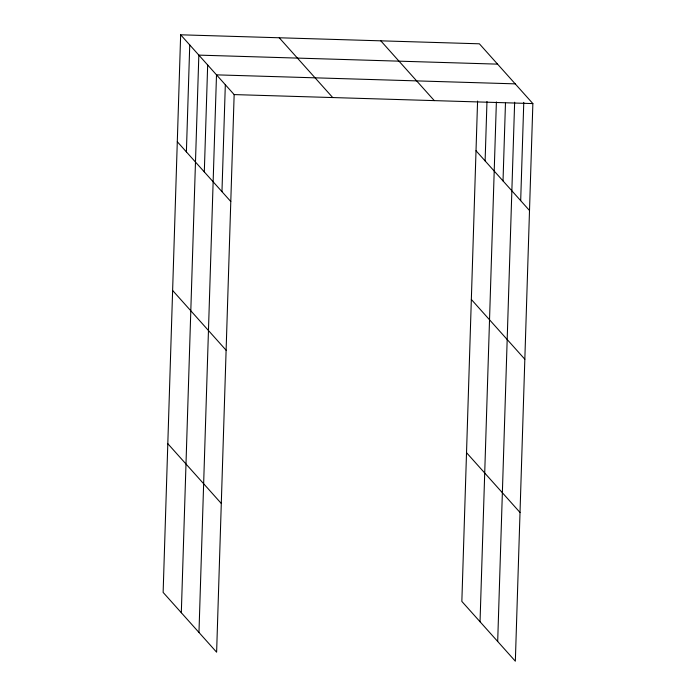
<?xml version="1.0" encoding="UTF-8"?>
<svg xmlns="http://www.w3.org/2000/svg" width="696" height="696" viewBox="0 0 696 696"><rect width="100%" height="100%" fill="white"/><g stroke="black" fill="none" stroke-linecap="round" stroke-linejoin="round"><path stroke-width="1.04" d="M180.656 34.8L163.134 592.409L216.621 652.195L234.152 94.586L180.656 34.8L479.379 43.805L532.866 103.591L515.345 661.2L461.848 601.414L477.578 101.05M186.389 151.893L189.747 44.962M181.317 612.732L198.839 55.123L497.562 64.136M204.311 171.929L207.669 64.989M198.969 632.464L216.499 74.855L515.214 83.859M221.963 191.652L225.321 84.721M485.112 160.906L486.974 101.494M480.04 621.745L496.378 101.938M503.025 180.934L505.47 103.165M497.692 641.468L514.64 102.225M520.686 200.657L523.775 102.364M234.152 94.586L532.866 103.591M380.799 40.829L434.295 100.616M476.012 150.736L529.508 210.523M279.235 37.775L332.723 97.562M471.34 299.463L524.836 359.249M466.529 452.687L520.016 512.473M177.297 141.732L230.785 201.518M172.617 290.458L226.113 350.245M167.806 443.683L221.302 503.469"/></g></svg>
